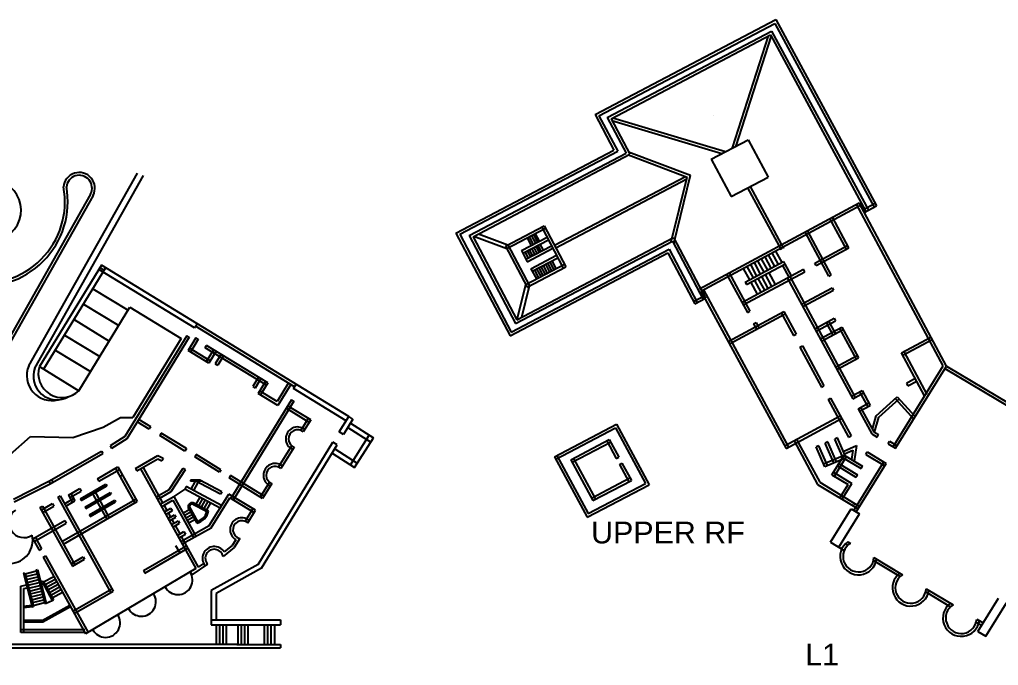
# Model space of a CAD drawing. Extents: x -2888 to 8486, y -2377 to 1555.
# Drawn here: x 591 to 1283, y -1853 to -1396 of the extents above; entities that cross this region are included whole.
import ezdxf

# ---------------------------------------------------------------- set-up
doc = ezdxf.new("R2010")
doc.units = 0
doc.layers.add('MIMIC_SIZE', color=7, linetype='CONTINUOUS')
doc.styles.get("Standard").update_dxf_attribs({"font": 'arial.ttf'})

msp = doc.modelspace()

# ---------------------------------------------------------------- linework, layer by layer
at = {"layer": 'MIMIC_SIZE', "color": 0}
for p, q in [((997.911, -1463.351), (1125.707, -1396.159)), ((1125.707, -1396.159), (1196.985, -1527.944)), ((1000.612, -1464.19), (1124.888, -1398.849)), ((1006.469, -1465.476), (1122.668, -1404.382)), ((1122.668, -1404.382), (1191.193, -1531.076)), ((1124.888, -1398.849), (1195.226, -1528.895)), ((1009.17, -1466.316), (1121.849, -1407.072)), ((1095.122, -1486.957), (1120.585, -1407.737)), ((1097.65, -1485.628), (1122.508, -1408.29)), ((1121.849, -1407.072), (1189.433, -1532.027)), ((997.911, -1463.351), (1011.176, -1488.58)), ((1000.612, -1464.19), (1013.877, -1489.42)), ((1006.469, -1465.476), (1019.734, -1490.706)), ((1009.17, -1466.316), (1022.435, -1491.545)), ((1009.821, -1467.555), (1087.602, -1490.911)), ((1010.434, -1465.651), (1090.13, -1489.582)), ((1081.671, -1464.027), (1081.671, -1464.027)), ((1079.898, -1494.962), (1106.04, -1481.217)), ((1106.04, -1481.217), (1120.355, -1507.684)), ((899.469, -1547.312), (1011.176, -1488.58)), ((902.17, -1548.152), (1013.877, -1489.42)), ((908.848, -1549.006), (1019.734, -1490.706)), ((911.549, -1549.846), (1022.435, -1491.545)), ((1021.543, -1492.014), (1063.09, -1507.656)), ((1021.561, -1489.884), (1065.459, -1506.41)), ((1079.898, -1494.962), (1094.213, -1521.429)), ((597.288, -1641.364), (674.211, -1504.887)), ((601.598, -1642.936), (678.52, -1506.459)), ((969.173, -1555.958), (1061.897, -1507.206)), ((970.104, -1557.728), (1062.754, -1509.015)), ((1051.727, -1553.567), (1063.09, -1507.656)), ((1053.492, -1554.759), (1065.459, -1506.41)), ((1094.213, -1521.429), (1120.355, -1507.684)), ((1105.736, -1515.37), (1129.362, -1559.051)), ((1107.507, -1514.439), (1131.122, -1558.1)), ((641.113, -1519.678), (573.294, -1639.578)), ((642.853, -1520.663), (575.035, -1640.563)), ((1071.785, -1586.658), (1184.598, -1525.821)), ((1072.735, -1588.419), (1185.54, -1527.585)), ((1244.063, -1641.362), (1182.837, -1526.771)), ((1246.37, -1641.435), (1184.598, -1525.821)), ((1187.312, -1530.901), (1196.034, -1526.185)), ((1188.254, -1532.665), (1196.985, -1527.944)), ((1177.332, -1557.852), (1165.671, -1536.028)), ((934.497, -1556.513), (961.892, -1542.109)), ((960.121, -1543.04), (975.359, -1572.022)), ((961.892, -1542.109), (977.13, -1571.091)), ((1175.571, -1558.802), (1163.911, -1536.977)), ((899.469, -1547.312), (937.718, -1620.06)), ((902.17, -1548.152), (938.558, -1617.359)), ((908.848, -1549.006), (941.639, -1611.374)), ((911.549, -1549.846), (942.478, -1608.673)), ((912.161, -1549.524), (935.428, -1558.283)), ((915.505, -1547.766), (936.267, -1555.582)), ((935.428, -1558.283), (962.822, -1543.88)), ((942.478, -1608.673), (1053.364, -1550.372)), ((945.793, -1559.727), (963.892, -1550.211)), ((949.936, -1550.655), (952.775, -1556.056)), ((951.213, -1549.984), (954.053, -1555.384)), ((952.804, -1549.147), (955.643, -1554.548)), ((954.278, -1548.372), (957.117, -1553.773)), ((955.491, -1547.734), (958.33, -1553.135)), ((1053.364, -1550.372), (1075.974, -1593.376)), ((1163.158, -1577.803), (1146.392, -1546.425)), ((1164.918, -1576.854), (1148.153, -1545.475)), ((934.497, -1556.513), (949.735, -1585.495)), ((936.267, -1555.582), (951.505, -1584.564)), ((941.639, -1611.374), (1052.525, -1553.073)), ((946.724, -1561.497), (964.822, -1551.981)), ((949.003, -1565.832), (967.101, -1556.316)), ((954.436, -1557.442), (956.715, -1561.777)), ((955.978, -1556.631), (958.257, -1560.966)), ((957.315, -1555.928), (959.595, -1560.263)), ((958.858, -1555.117), (961.137, -1559.452)), ((1052.525, -1553.073), (1074.213, -1594.325)), ((1153.213, -1568.587), (1176.389, -1556.088)), ((937.718, -1620.06), (1049.424, -1561.328)), ((938.558, -1617.359), (1050.264, -1558.627)), ((945.793, -1559.727), (949.934, -1567.602)), ((948.266, -1560.686), (950.545, -1565.021)), ((949.808, -1559.875), (952.088, -1564.21)), ((949.934, -1567.602), (968.032, -1558.086)), ((951.351, -1559.064), (953.63, -1563.399)), ((952.508, -1572.497), (970.606, -1562.982)), ((952.893, -1558.253), (955.172, -1562.588)), ((1049.424, -1561.328), (1068.417, -1597.451)), ((1050.264, -1558.627), (1070.177, -1596.502)), ((1117.864, -1564.089), (1122.264, -1572.227)), ((1120.393, -1562.718), (1124.793, -1570.856)), ((1122.924, -1561.353), (1127.324, -1569.491)), ((1125.456, -1559.988), (1129.856, -1568.126)), ((1154.155, -1570.351), (1177.332, -1557.852)), ((648.733, -1570.12), (604.89, -1641.765)), ((823.598, -1677.131), (648.733, -1570.12)), ((948.804, -1583.725), (976.199, -1569.321)), ((949.735, -1585.495), (977.13, -1571.091)), ((953.438, -1574.268), (971.537, -1564.752)), ((959.608, -1571.024), (962.499, -1576.524)), ((961.152, -1570.212), (964.044, -1575.712)), ((962.694, -1569.401), (965.586, -1574.901)), ((964.237, -1568.59), (967.128, -1574.09)), ((965.779, -1567.779), (968.671, -1573.279)), ((967.321, -1566.968), (970.213, -1572.468)), ((1104.031, -1582.052), (1131.15, -1567.428)), ((1104.983, -1583.811), (1132.101, -1569.187)), ((1105.204, -1570.909), (1109.604, -1579.047)), ((1107.744, -1569.561), (1112.144, -1577.699)), ((1110.267, -1568.179), (1114.667, -1576.317)), ((1112.804, -1566.825), (1117.204, -1574.963)), ((1115.33, -1565.448), (1119.73, -1573.586)), ((1130.342, -1570.138), (1134.856, -1578.486)), ((1131.15, -1567.428), (1132.101, -1569.187)), ((1132.101, -1569.187), (1136.616, -1577.537)), ((1154.155, -1570.351), (1153.213, -1568.587)), ((651.718, -1571.947), (607.875, -1643.592)), ((714.507, -1614.475), (646.906, -1573.106)), ((650.674, -1573.653), (647.689, -1571.826)), ((952.508, -1572.497), (956.33, -1579.768)), ((954.981, -1573.457), (957.872, -1578.957)), ((956.523, -1572.646), (959.415, -1578.146)), ((958.065, -1571.835), (960.957, -1577.335)), ((1090.872, -1576.365), (1105.56, -1603.528)), ((1092.633, -1575.416), (1107.32, -1602.579)), ((1101.69, -1596.372), (1145.255, -1572.878)), ((1102.641, -1598.131), (1146.198, -1574.642)), ((1102.672, -1572.274), (1107.072, -1580.412)), ((1115.606, -1578.068), (1120.121, -1586.418)), ((1118.137, -1576.703), (1122.652, -1585.053)), ((1120.675, -1575.349), (1125.19, -1583.699)), ((1135.594, -1578.088), (1181.843, -1663.622)), ((1146.198, -1574.642), (1145.255, -1572.878)), ((1163.158, -1577.803), (1164.918, -1576.854)), ((942.651, -1608.582), (948.804, -1583.725)), ((945.995, -1606.824), (951.505, -1584.564)), ((1104.031, -1582.052), (1104.983, -1583.811)), ((1108.025, -1582.189), (1112.54, -1590.539)), ((1110.543, -1580.798), (1115.058, -1589.148)), ((1113.074, -1579.433), (1117.589, -1587.783)), ((1133.834, -1579.037), (1180.082, -1664.571)), ((642.688, -1586.704), (667.614, -1601.958)), ((1067.486, -1595.681), (1075.043, -1591.605)), ((1072.735, -1588.419), (1132.896, -1699.683)), ((1074.494, -1587.467), (1134.656, -1698.734)), ((1143.877, -1597.611), (1165.51, -1585.945)), ((1144.828, -1599.371), (1166.461, -1587.704)), ((1165.51, -1585.945), (1166.461, -1587.704)), ((636.054, -1597.544), (660.98, -1612.798)), ((1068.417, -1597.451), (1075.974, -1593.376)), ((632.801, -1658.845), (668.931, -1599.806)), ((668.931, -1599.806), (705.081, -1621.928)), ((1091.936, -1623.925), (1131.282, -1602.707)), ((1092.885, -1625.686), (1132.233, -1604.466)), ((1105.56, -1603.528), (1107.32, -1602.579)), ((1129.522, -1603.656), (1138.283, -1619.858)), ((1131.282, -1602.707), (1140.042, -1618.907)), ((629.354, -1608.493), (654.28, -1623.746)), ((714.507, -1614.475), (716.334, -1611.489)), ((1109.922, -1611.596), (1111.682, -1610.646)), ((1109.922, -1611.596), (1111.974, -1615.391)), ((1111.682, -1610.646), (1113.734, -1614.442)), ((1153.278, -1614.998), (1167.036, -1607.578)), ((1154.229, -1616.757), (1167.987, -1609.338)), ((1161.281, -1610.682), (1166.075, -1619.548)), ((1163.041, -1609.733), (1167.835, -1618.599)), ((1167.036, -1607.578), (1167.987, -1609.338)), ((622.625, -1619.488), (647.552, -1634.742)), ((709.046, -1619.931), (674.804, -1675.887)), ((709.046, -1619.931), (710.752, -1620.975)), ((785.343, -1656.065), (715.29, -1613.195)), ((1138.283, -1619.858), (1140.042, -1618.907)), ((1157.12, -1622.105), (1172.427, -1613.85)), ((1158.072, -1623.864), (1173.379, -1615.609)), ((1170.667, -1614.799), (1182.469, -1636.626)), ((1172.427, -1613.85), (1184.229, -1635.677)), ((705.081, -1621.928), (670.845, -1677.873)), ((710.752, -1620.975), (676.51, -1676.931)), ((715.553, -1621.458), (710.05, -1630.45)), ((717.259, -1622.501), (711.756, -1631.494)), ((715.553, -1621.458), (717.259, -1622.501)), ((722.052, -1628.514), (723.096, -1626.808)), ((766.469, -1653.35), (723.096, -1626.808)), ((1214.599, -1632.043), (1235.41, -1620.923)), ((1215.541, -1633.807), (1236.353, -1622.687)), ((616.132, -1630.099), (641.058, -1645.353)), ((724.612, -1639.362), (710.05, -1630.45)), ((725.656, -1637.656), (711.094, -1628.744)), ((765.425, -1655.056), (722.052, -1628.514)), ((728.082, -1629.859), (722.906, -1638.318)), ((729.788, -1630.903), (724.612, -1639.362)), ((733.334, -1633.073), (729.259, -1639.733)), ((1142.693, -1628.015), (1144.452, -1627.064)), ((1142.693, -1628.015), (1157.98, -1656.288)), ((1144.452, -1627.064), (1159.74, -1655.337)), ((1230.93, -1662.609), (1214.599, -1632.043)), ((1232.694, -1661.667), (1216.363, -1631.1)), ((729.259, -1639.733), (730.965, -1640.777)), ((735.04, -1634.117), (730.965, -1640.777)), ((1167.971, -1642.172), (1183.278, -1633.918)), ((1168.922, -1643.932), (1184.229, -1635.677)), ((604.89, -1641.765), (632.801, -1658.845)), ((1208.692, -1698.588), (1244.063, -1641.362)), ((1210.404, -1699.622), (1246.37, -1641.435)), ((1245.341, -1643.15), (1351.539, -1706.82)), ((1246.37, -1641.435), (1352.591, -1705.119)), ((759.843, -1649.295), (755.767, -1655.955)), ((761.549, -1650.339), (757.473, -1656.999)), ((764.763, -1652.306), (759.587, -1660.765)), ((766.469, -1653.35), (761.293, -1661.809)), ((780.993, -1653.403), (772.927, -1666.583)), ((782.699, -1654.447), (773.589, -1669.333)), ((784.56, -1657.344), (786.387, -1654.359)), ((1224.342, -1650.279), (1218.207, -1653.668)), ((1218.207, -1653.668), (1219.175, -1655.419)), ((1219.175, -1655.419), (1225.331, -1652.129)), ((755.767, -1655.955), (757.473, -1656.999)), ((773.589, -1669.333), (759.587, -1660.765)), ((772.927, -1666.583), (760.631, -1659.059)), ((821.772, -1680.116), (784.56, -1657.344)), ((1157.98, -1656.288), (1159.74, -1655.337)), ((1179.131, -1662.812), (1186.75, -1658.703)), ((1180.082, -1664.571), (1187.701, -1660.462)), ((1184.99, -1659.652), (1190.699, -1670.211)), ((1186.75, -1658.703), (1192.459, -1669.261)), ((783.073, -1665.233), (740.246, -1735.217)), ((784.779, -1666.277), (741.952, -1736.261)), ((783.073, -1665.233), (784.779, -1666.277)), ((1162.707, -1665.03), (1164.466, -1664.079)), ((1162.707, -1665.03), (1177.2, -1691.833)), ((1164.466, -1664.079), (1178.96, -1690.884)), ((1183.889, -1671.611), (1191.508, -1667.502)), ((1196.721, -1676.61), (1211.622, -1663.132)), ((1198.485, -1677.711), (1212.964, -1664.615)), ((1210.139, -1664.473), (1223.203, -1678.916)), ((1211.622, -1663.132), (1224.297, -1677.145)), ((795.687, -1681.262), (779.373, -1671.279)), ((796.731, -1679.556), (780.417, -1669.573)), ((1183.889, -1671.611), (1193.524, -1689.431)), ((1184.84, -1673.37), (1192.459, -1669.261)), ((1185.649, -1670.662), (1195.024, -1688)), ((649.892, -1684.629), (662.205, -1677.873)), ((662.205, -1677.873), (670.845, -1677.873)), ((674.804, -1675.887), (665.308, -1691.405)), ((676.51, -1676.931), (666.769, -1692.848)), ((682.61, -1686.149), (674.068, -1680.921)), ((683.654, -1684.443), (675.112, -1679.215)), ((795.025, -1678.512), (789.815, -1687.027)), ((796.731, -1679.556), (791.523, -1688.068)), ((816.944, -1688.004), (823.598, -1677.131)), ((826.584, -1678.957), (819.929, -1689.831)), ((826.584, -1678.957), (823.598, -1677.131)), ((824.781, -1681.904), (841.056, -1692.242)), ((1131.947, -1697.923), (1171.293, -1676.704)), ((1132.896, -1699.683), (1172.244, -1678.464)), ((1193.99, -1686.087), (1196.721, -1676.61)), ((1195.446, -1688.255), (1198.485, -1677.711)), ((628.421, -1691.977), (649.892, -1684.629)), ((683.654, -1684.443), (682.61, -1686.149)), ((691.057, -1688.973), (690.013, -1690.679)), ((708.862, -1699.869), (691.057, -1688.973)), ((819.929, -1689.831), (816.944, -1688.004)), ((822.954, -1684.89), (839.179, -1695.196)), ((969.067, -1705.616), (1013.033, -1682.5)), ((970.019, -1707.376), (1012.214, -1685.191)), ((1012.214, -1685.191), (1033.499, -1724.556)), ((1013.033, -1682.5), (1036.221, -1725.385)), ((1195.024, -1688), (1198.313, -1689.986)), ((584.112, -1703.969), (598.637, -1691.291)), ((598.637, -1691.291), (628.421, -1691.977)), ((665.308, -1691.405), (654.854, -1697.986)), ((666.769, -1692.848), (655.92, -1699.678)), ((707.818, -1701.575), (690.013, -1690.679)), ((759.472, -1781.919), (812.442, -1695.362)), ((815.427, -1697.188), (812.442, -1695.362)), ((824.82, -1711.274), (838.101, -1690.365)), ((827.774, -1713.151), (841.056, -1692.242)), ((980.767, -1707.742), (1007.883, -1693.486)), ((981.718, -1709.501), (1008.834, -1695.245)), ((1006.112, -1694.416), (1012.789, -1706.765)), ((1007.883, -1693.486), (1014.559, -1705.834)), ((1138.601, -1694.334), (1155.264, -1725.152)), ((1140.361, -1693.385), (1156.764, -1723.721)), ((1162.525, -1695.133), (1160.684, -1695.915)), ((1166.799, -1709.919), (1160.684, -1695.915)), ((1168.64, -1709.138), (1162.525, -1695.133)), ((1169.239, -1692.285), (1167.397, -1693.067)), ((1173.512, -1707.071), (1167.397, -1693.067)), ((1175.354, -1706.29), (1169.239, -1692.285)), ((1177.2, -1691.833), (1178.959, -1690.882)), ((1193.524, -1689.431), (1197.262, -1691.687)), ((1197.262, -1691.687), (1198.313, -1689.986)), ((1205.081, -1696.408), (1206.133, -1694.707)), ((1206.133, -1694.707), (1211.456, -1697.92)), ((611.607, -1722.933), (648.739, -1701.554)), ((648.739, -1701.554), (649.805, -1703.248)), ((654.854, -1697.986), (655.92, -1699.678)), ((708.862, -1699.869), (707.818, -1701.575)), ((761.976, -1784.533), (815.427, -1697.188)), ((783.283, -1697.701), (774.016, -1712.845)), ((784.987, -1698.748), (775.724, -1713.885)), ((813.726, -1700.081), (829.651, -1710.196)), ((1156.013, -1697.896), (1154.171, -1698.678)), ((1160.286, -1712.682), (1154.171, -1698.678)), ((1162.128, -1711.901), (1156.013, -1697.896)), ((1173.392, -1701.797), (1182.636, -1697.724)), ((1174.198, -1703.628), (1180.147, -1701.007)), ((1180.147, -1701.007), (1179.209, -1707.57)), ((1182.636, -1697.724), (1181.069, -1708.692)), ((1189.333, -1703.913), (1190.385, -1702.212)), ((1190.385, -1702.212), (1203.798, -1710.31)), ((1205.081, -1696.408), (1210.404, -1699.622)), ((612.575, -1724.683), (649.805, -1703.248)), ((672.831, -1713.912), (688.679, -1704.788)), ((673.829, -1715.645), (688.74, -1707.06)), ((688.679, -1704.788), (692.321, -1706.631)), ((688.74, -1707.06), (691.418, -1708.416)), ((692.321, -1706.631), (691.418, -1708.416)), ((715.753, -1704.086), (714.709, -1705.792)), ((732.255, -1716.529), (714.709, -1705.792)), ((733.299, -1714.823), (715.753, -1704.086)), ((811.849, -1703.035), (827.774, -1713.151)), ((969.067, -1705.616), (992.255, -1748.5)), ((970.838, -1704.685), (993.074, -1745.81)), ((980.767, -1707.742), (996.394, -1736.644)), ((982.537, -1706.811), (998.165, -1735.713)), ((1012.789, -1706.765), (1014.559, -1705.834)), ((1174.553, -1704.457), (1159.486, -1710.849)), ((1175.354, -1706.29), (1160.286, -1712.682)), ((1165.383, -1718.34), (1173.988, -1704.417)), ((1167.095, -1719.373), (1175.7, -1705.451)), ((1172.936, -1706.119), (1186.018, -1714.017)), ((1173.988, -1704.417), (1187.07, -1712.315)), ((1180.856, -1743.623), (1202.086, -1709.276)), ((1189.333, -1703.913), (1202.746, -1712.011)), ((646.02, -1721.162), (660.448, -1712.855)), ((646.989, -1722.912), (661.446, -1714.589)), ((658.714, -1713.853), (672.277, -1738.363)), ((660.448, -1712.855), (674.01, -1737.365)), ((672.831, -1713.912), (673.829, -1715.645)), ((676.408, -1714.16), (715.492, -1784.791)), ((678.158, -1713.192), (692.041, -1738.282)), ((696.592, -1728.775), (706.439, -1713.777)), ((698.003, -1730.271), (708.235, -1714.686)), ((706.439, -1713.777), (708.235, -1714.686)), ((733.299, -1714.823), (732.255, -1716.529)), ((1015.098, -1711.034), (1016.868, -1710.103)), ((1015.098, -1711.034), (1021.74, -1723.318)), ((1016.868, -1710.103), (1023.51, -1722.387)), ((1166.434, -1716.638), (1179.516, -1724.536)), ((1169.217, -1712.137), (1182.299, -1720.034)), ((1170.268, -1710.435), (1183.35, -1718.333)), ((1182.568, -1744.657), (1203.798, -1710.31)), ((1186.018, -1714.017), (1187.07, -1712.315)), ((586.448, -1735.558), (611.607, -1722.933)), ((611.607, -1722.933), (612.575, -1724.683)), ((613.34, -1721.935), (614.309, -1723.685)), ((646.02, -1721.162), (646.989, -1722.912)), ((661.806, -1719.441), (663.312, -1718.575)), ((718.402, -1722.165), (711.757, -1722.165)), ((711.757, -1722.165), (711.757, -1722.813)), ((719.613, -1722.813), (711.757, -1722.813)), ((712.244, -1728.665), (715.377, -1722.813)), ((714.007, -1729.609), (717.14, -1723.757)), ((732.838, -1732.164), (714.166, -1722.165)), ((733.782, -1730.401), (718.402, -1722.165)), ((740.036, -1718.946), (738.992, -1720.652)), ((762.703, -1735.162), (738.992, -1720.652)), ((763.747, -1733.456), (740.036, -1718.946)), ((767.484, -1723.519), (760.997, -1734.118)), ((995.443, -1734.884), (1022.559, -1720.628)), ((996.394, -1736.644), (1023.51, -1722.387)), ((1156.764, -1723.721), (1184.979, -1740.756)), ((1165.383, -1718.34), (1176.752, -1725.204)), ((1182.299, -1720.034), (1183.35, -1718.333)), ((586.922, -1737.558), (612.504, -1724.721)), ((625.423, -1732.738), (633.368, -1728.164)), ((626.391, -1734.489), (634.366, -1729.897)), ((633.368, -1728.164), (634.366, -1729.897)), ((633.938, -1735.486), (651.936, -1725.124)), ((634.519, -1736.537), (652.517, -1726.174)), ((643.765, -1729.829), (654.235, -1748.75)), ((651.936, -1725.124), (652.517, -1726.174)), ((687.388, -1734.074), (696.592, -1728.775)), ((688.386, -1735.808), (698.003, -1730.271)), ((707.796, -1728.552), (699.968, -1733.718)), ((708.74, -1726.789), (707.796, -1728.552)), ((732.72, -1741.899), (707.796, -1728.552)), ((733.665, -1740.136), (708.74, -1726.789)), ((733.782, -1730.401), (732.838, -1732.164)), ((769.187, -1724.566), (762.703, -1735.162)), ((992.255, -1748.5), (1036.221, -1725.385)), ((993.074, -1745.81), (1033.499, -1724.556)), ((1155.264, -1725.152), (1183.928, -1742.457)), ((1170.936, -1734.613), (1176.752, -1725.204)), ((1172.648, -1735.647), (1179.516, -1724.536)), ((617.879, -1734.269), (619.613, -1733.271)), ((617.879, -1734.269), (655.27, -1801.84)), ((619.613, -1733.271), (657.004, -1800.842)), ((620.839, -1765.67), (672.6, -1735.869)), ((621.808, -1767.42), (674.01, -1737.365)), ((622.69, -1738.832), (629.053, -1735.168)), ((623.659, -1740.582), (630.022, -1736.919)), ((625.423, -1732.738), (628.288, -1737.917)), ((627.156, -1731.74), (630.022, -1736.919)), ((633.938, -1735.486), (634.519, -1736.537)), ((637.147, -1741.285), (655.145, -1730.923)), ((637.728, -1742.335), (655.726, -1731.973)), ((640.215, -1746.83), (658.213, -1736.467)), ((640.796, -1747.88), (658.794, -1737.517)), ((642.031, -1730.827), (652.502, -1749.748)), ((655.145, -1730.923), (655.726, -1731.973)), ((658.213, -1736.467), (658.794, -1737.517)), ((690.278, -1739.297), (699.968, -1733.718)), ((691.276, -1741.03), (699.203, -1736.466)), ((699.203, -1736.466), (713.787, -1762.821)), ((699.968, -1733.718), (715.532, -1761.844)), ((718.376, -1734.217), (715.463, -1739.241)), ((720.258, -1735.225), (717.345, -1740.25)), ((722.141, -1736.234), (719.228, -1741.258)), ((724.024, -1737.242), (721.111, -1742.266)), ((724.879, -1754.325), (738.926, -1732.065)), ((726.299, -1755.822), (739.565, -1734.801)), ((757.604, -1743.495), (738.926, -1732.065)), ((756.56, -1745.201), (739.565, -1734.801)), ((605.213, -1741.562), (606.946, -1740.564)), ((605.213, -1741.562), (628.225, -1783.149)), ((606.213, -1743.369), (614.158, -1738.794)), ((606.946, -1740.564), (629.959, -1782.151)), ((607.181, -1745.119), (615.156, -1740.527)), ((614.158, -1738.794), (615.156, -1740.527)), ((637.147, -1741.285), (637.728, -1742.335)), ((693.01, -1740.032), (695.016, -1743.657)), ((693.282, -1744.655), (697.927, -1741.981)), ((694.251, -1746.405), (698.895, -1743.731)), ((697.927, -1741.981), (698.895, -1743.731)), ((710.927, -1743.088), (706.558, -1745.506)), ((710.039, -1741.607), (716.095, -1752.551)), ((710.202, -1739.834), (717.089, -1752.281)), ((724.243, -1745.078), (711.696, -1738.359)), ((724.505, -1744.084), (713.649, -1738.27)), ((725.906, -1738.25), (722.993, -1743.274)), ((750.455, -1751.345), (755.898, -1742.451)), ((752.163, -1752.385), (757.604, -1743.495)), ((1164.414, -1766.111), (1179.004, -1742.505)), ((1179.004, -1742.505), (1184.772, -1745.988)), ((1180.364, -1740.305), (1180.894, -1739.448)), ((600.309, -1763.761), (622.817, -1750.802)), ((622.817, -1750.802), (623.785, -1752.552)), ((640.215, -1746.83), (640.796, -1747.88)), ((695.85, -1749.296), (700.495, -1746.622)), ((695.984, -1745.407), (697.584, -1748.298)), ((696.819, -1751.046), (701.463, -1748.372)), ((698.259, -1753.649), (702.904, -1750.975)), ((698.552, -1750.048), (699.993, -1752.651)), ((700.495, -1746.622), (701.463, -1748.372)), ((702.904, -1750.975), (703.872, -1752.725)), ((711.85, -1744.879), (707.482, -1747.296)), ((712.825, -1746.641), (708.457, -1749.058)), ((713.8, -1748.403), (709.432, -1750.82)), ((714.775, -1750.165), (710.407, -1752.583)), ((1170.182, -1769.593), (1184.772, -1745.988)), ((601.277, -1765.511), (623.785, -1752.552)), ((699.228, -1755.399), (703.872, -1752.725)), ((700.961, -1754.401), (704.208, -1760.27)), ((704.836, -1765.535), (724.879, -1754.325)), ((705.813, -1767.281), (726.299, -1755.822)), ((600.309, -1763.761), (604.704, -1771.705)), ((602.042, -1762.763), (606.438, -1770.707)), ((702.475, -1761.268), (707.12, -1758.594)), ((703.443, -1763.018), (708.088, -1760.344)), ((705.177, -1762.02), (717.159, -1783.673)), ((707.12, -1758.594), (708.088, -1760.344)), ((743.697, -1764.32), (741.097, -1768.486)), ((746.637, -1763.388), (742.619, -1769.823)), ((604.704, -1771.705), (606.438, -1770.707)), ((678.417, -1786.205), (708.419, -1768.932)), ((679.386, -1787.956), (709.829, -1770.428)), ((701.217, -1768.532), (704.094, -1773.73)), ((742.619, -1769.823), (734.752, -1776.282)), ((741.097, -1768.486), (735.571, -1773.021)), ((1164.414, -1766.111), (1173.953, -1771.871)), ((1174.924, -1767.165), (1176.698, -1768.228)), ((1176.515, -1765.787), (1178.407, -1766.921)), ((607.518, -1776.79), (609.252, -1775.792)), ((607.518, -1776.79), (637.54, -1831.043)), ((609.252, -1775.792), (639.261, -1830.022)), ((627.257, -1781.399), (635.825, -1776.465)), ((628.225, -1783.149), (636.793, -1778.216)), ((635.825, -1776.465), (636.793, -1778.216)), ((1194.754, -1779.054), (1213.674, -1790.397)), ((1195.101, -1776.93), (1215.383, -1789.09)), ((602.538, -1785.686), (603.507, -1785.438)), ((602.538, -1785.686), (608.623, -1809.526)), ((603.507, -1785.438), (609.592, -1809.279)), ((715.492, -1784.791), (637.54, -1831.043)), ((723.756, -1781.657), (712.615, -1789.128)), ((721.01, -1781.09), (717.159, -1783.673)), ((759.472, -1781.919), (726.277, -1800.321)), ((761.976, -1784.533), (729.777, -1802.383)), ((593.635, -1787.958), (594.604, -1787.711)), ((593.635, -1787.958), (599.72, -1811.799)), ((594.604, -1787.711), (600.689, -1811.551)), ((594.791, -1788.441), (602.725, -1786.416)), ((595.313, -1790.487), (603.247, -1788.462)), ((595.835, -1792.533), (603.769, -1790.508)), ((596.357, -1794.579), (604.291, -1792.554)), ((607.833, -1794.271), (615.02, -1790.346)), ((608.845, -1796.124), (616.032, -1792.2)), ((678.417, -1786.205), (679.386, -1787.956)), ((711.519, -1787.148), (712.615, -1789.128)), ((591.82, -1797.324), (595.778, -1796.354)), ((591.82, -1830.052), (591.82, -1797.324)), ((593.82, -1798.893), (596.273, -1798.291)), ((593.82, -1830.052), (593.82, -1798.893)), ((596.88, -1796.624), (604.813, -1794.599)), ((597.32, -1798.67), (605.254, -1796.645)), ((597.843, -1800.716), (605.776, -1798.691)), ((606.956, -1794.75), (604.65, -1794.212)), ((607.918, -1794.224), (605.612, -1793.686)), ((606.956, -1794.75), (613.842, -1807.361)), ((607.833, -1794.271), (614.72, -1806.882)), ((609.926, -1797.939), (617.113, -1794.015)), ((610.938, -1799.792), (618.125, -1795.868)), ((611.912, -1801.666), (619.099, -1797.742)), ((612.924, -1803.519), (620.111, -1799.595)), ((628.6, -1814.888), (656.036, -1799.092)), ((1232.077, -1799.099), (1251.059, -1810.479)), ((598.365, -1802.762), (606.299, -1800.737)), ((598.887, -1804.808), (606.821, -1802.783)), ((599.409, -1806.853), (607.343, -1804.828)), ((600.007, -1808.88), (607.941, -1806.855)), ((613.936, -1805.372), (621.122, -1801.448)), ((629.569, -1816.638), (657.004, -1800.842)), ((726.277, -1800.321), (726.277, -1824.482)), ((729.777, -1802.383), (729.777, -1820.982)), ((1231.73, -1801.222), (1249.349, -1811.786)), ((1268.537, -1829.242), (1283.128, -1805.636)), ((599.471, -1810.822), (593.694, -1811.56)), ((599.72, -1811.799), (593.82, -1812.552)), ((599.72, -1811.799), (600.689, -1811.551)), ((600.53, -1810.925), (608.464, -1808.9)), ((606.836, -1821.493), (626.296, -1810.725)), ((607.321, -1822.368), (626.781, -1811.6)), ((608.623, -1809.526), (609.592, -1809.279)), ((609.592, -1809.279), (613.842, -1807.361)), ((613.842, -1807.361), (614.72, -1806.882)), ((1274.305, -1832.724), (1288.896, -1809.119)), ((1267.753, -1820.488), (1272.273, -1823.198)), ((593.82, -1821.368), (607.321, -1821.368)), ((593.82, -1822.368), (607.321, -1822.368)), ((726.277, -1820.982), (775.296, -1820.982)), ((726.277, -1824.482), (775.296, -1824.482)), ((729.868, -1824.482), (729.868, -1838.428)), ((732.257, -1824.482), (732.257, -1838.428)), ((734.647, -1824.482), (734.647, -1838.428)), ((737.036, -1824.482), (737.036, -1838.428)), ((745.183, -1824.482), (745.183, -1838.428)), ((747.572, -1824.482), (747.572, -1838.428)), ((749.962, -1824.482), (749.962, -1838.428)), ((752.351, -1824.482), (752.351, -1838.428)), ((763.864, -1824.482), (763.864, -1838.428)), ((766.253, -1824.482), (766.253, -1838.428)), ((768.643, -1824.482), (768.643, -1838.428)), ((771.032, -1824.482), (771.032, -1838.428)), ((775.296, -1820.982), (775.296, -1824.482)), ((1267.406, -1822.612), (1271.221, -1824.899)), ((636.991, -1828.052), (591.82, -1828.052)), ((636.991, -1830.052), (591.82, -1830.052)), ((1268.537, -1829.242), (1274.305, -1832.724)), ((745.183, -1838.428), (311.458, -1838.428)), ((342.3, -1840.928), (775.296, -1840.928)), ((744.453, -1838.428), (775.296, -1838.428)), ((775.296, -1838.428), (775.296, -1840.928))]:
    msp.add_line(p, q, dxfattribs=at)
for centre, radius, start, end in [((633.021, -1515.51), 11.102, 332.744864, 175.392817), ((633.021, -1515.51), 9.102, 332.744864, 175.392817), ((565.193, -1525.134), 59.729, 259.742935, 10.495703), ((565.193, -1525.134), 57.729, 259.742935, 10.495703), ((570.024, -1531.167), 21.844, 264.685049, 58.79492), ((613.719, -1648.073), 17.748, 157.787239, 284.063599), ((617.251, -1648.645), 16.662, 159.132377, 300.02563), ((620.944, -1646.876), 16.848, 162.340945, 314.72951), ((787.413, -1692.893), 8.338, 51.733877, 245.336577), ((787.413, -1692.893), 6.338, 49.572296, 247.498159), ((771.613, -1718.71), 8.338, 51.733877, 245.336577), ((771.613, -1718.71), 6.338, 49.572296, 247.498159), ((594.011, -1752.142), 10.696, 124.408508, 302.507804), ((712.793, -1740.965), 2.827, 48.689592, 228.689592), ((712.793, -1740.965), 1.827, 48.689592, 228.689592), ((713.708, -1741.77), 11.041, 282.48576, 347.90603), ((713.708, -1741.77), 10.041, 286.706562, 343.653813), ((748.053, -1757.21), 8.338, 51.733877, 238.508268), ((748.053, -1757.21), 6.338, 49.572296, 257.091346), ((583.769, -1764.765), 16.391, 272.785996, 12.698017), ((728.529, -1777.486), 8.338, 32.37094, 218.989146), ((728.529, -1777.486), 6.338, 10.949844, 221.150728), ((1184.172, -1776.233), 12.952, 126.240869, 351.870114), ((1184.172, -1776.233), 10.952, 121.761084, 356.349899), ((702.827, -1792.832), 10.317, 208.168434, 33.196661), ((1221.148, -1798.401), 12.952, 126.240869, 351.870114), ((1221.148, -1798.401), 10.952, 121.761084, 356.349899), ((676.972, -1808.173), 10.317, 208.168434, 33.196661), ((1256.824, -1819.791), 12.952, 126.240869, 351.870114), ((1256.824, -1819.791), 10.952, 121.761084, 356.349899), ((651.668, -1823.186), 10.317, 208.168434, 33.196661)]:
    msp.add_arc(centre, radius, start, end, dxfattribs=at)

# ---------------------------------------------------------------- texts
for s, p in [('UPPER RF', (995.048, -1766.96)), ('L1', (1146.467, -1853.341))]:
    msp.add_text(s, height=15.3881, dxfattribs=at).set_placement(p)

doc.saveas('drawing.dxf')
